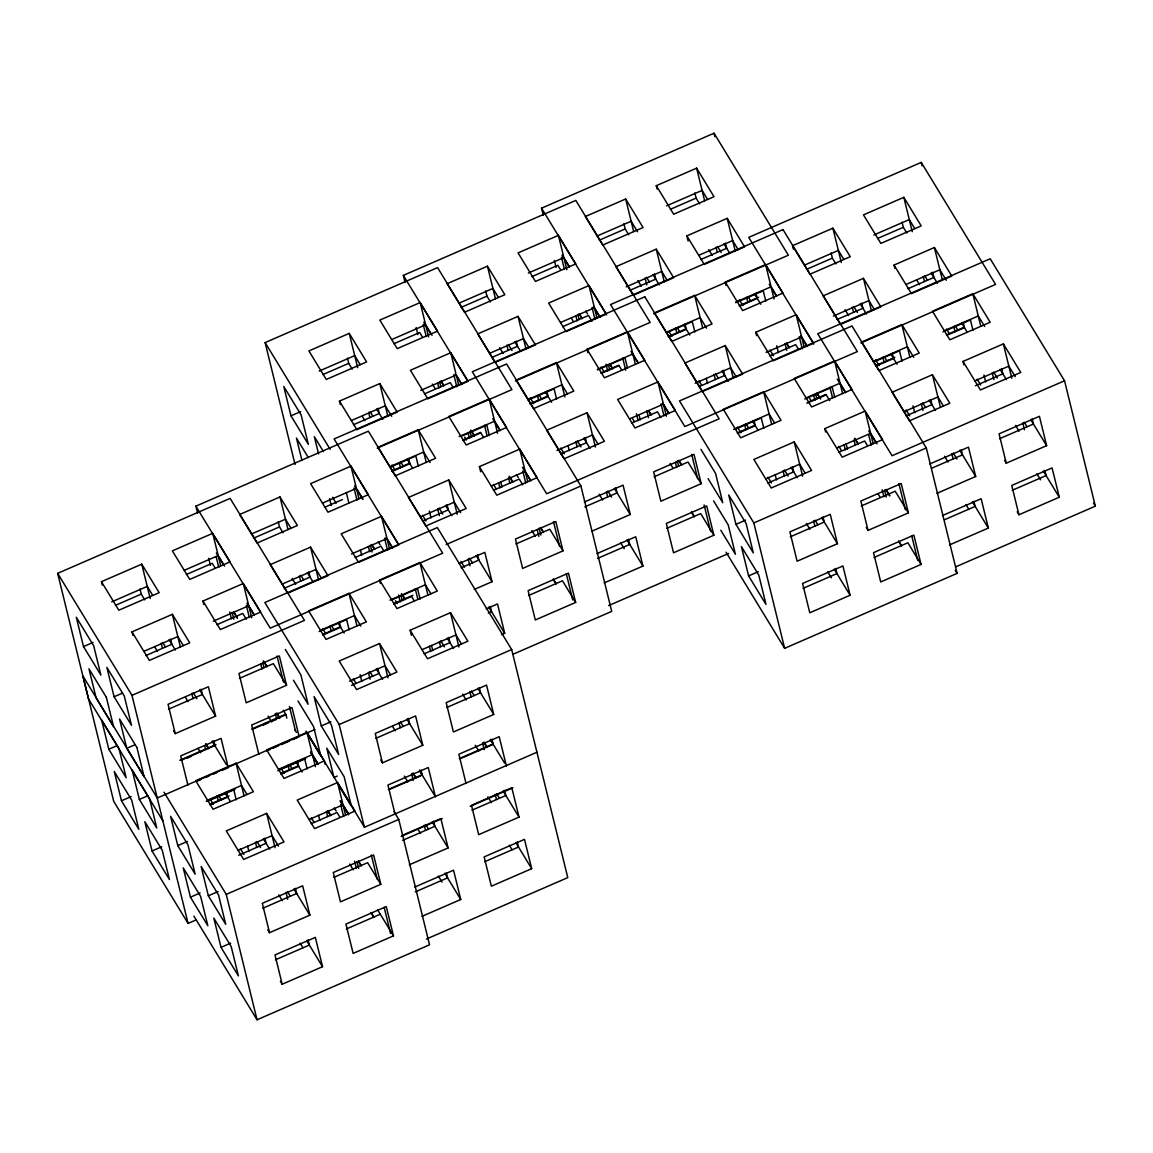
<?xml version="1.0" encoding="UTF-8"?>
<svg xmlns="http://www.w3.org/2000/svg" width="1153" height="1153" viewBox="0 0 1153 1153"><rect width="100%" height="100%" fill="white"/><g stroke="black" fill="none" stroke-linecap="round" stroke-linejoin="round"><path stroke-width="1.5" d="M543.265 215.15L541.55 208.189L714.038 133.215L788.364 255.217L653.665 313.76M405.049 282.355L403.334 275.38L575.823 200.42L650.148 322.422L515.449 380.966M295.053 464.486L265.118 342.585L437.592 267.611L511.932 389.613L377.218 448.157M625.675 198.993L585.335 216.533L602.716 245.07L643.071 227.53L625.675 198.993L633.689 231.594M656.288 185.691L696.628 168.165L714.01 196.702L673.669 214.227L656.288 185.691L657.124 189.121M487.46 266.199L447.119 283.724L464.5 312.261L504.841 294.721L487.46 266.199L495.473 298.786M558.412 235.356L518.057 252.896L535.453 281.433L575.794 263.893L558.412 235.356L566.844 269.687M349.244 333.39L308.903 350.93L326.285 379.452L366.625 361.927L349.244 333.39L357.675 367.706M597.254 235.961L631.152 221.246L637.551 231.753M666.593 205.839L702.091 190.404L707.582 199.411M599.344 240.17L625.171 228.943L623.903 223.768M670.297 209.342L696.109 198.114L694.841 192.94M459.038 303.167L492.922 288.437L498.413 297.445M528.362 273.03L563.875 257.609L569.366 266.617M461.128 307.361L486.955 296.148L485.672 290.96M532.081 276.533L557.893 265.305L560.531 269.643M319.208 371.064L354.706 355.628L360.197 364.651M391.761 339.53L425.644 324.8M322.912 374.566L348.725 363.339L347.457 358.165M393.85 343.738L419.678 332.511L422.315 336.835M656.259 249.178L615.904 266.703L633.3 295.24L673.64 277.714L656.259 249.178L664.258 281.764M686.857 235.875L727.197 218.335L744.579 246.872L704.238 264.412L686.857 235.875L688.11 241.006M518.028 316.369L477.688 333.909L495.069 362.446L535.424 344.906L518.028 316.369L526.042 348.97M588.981 285.54L548.626 303.066L566.022 331.603L606.363 314.077L588.981 285.54L596.98 318.127M290.974 415.815L283.768 386.471L301.149 415.008L308.355 444.352L290.974 415.815L300.63 411.621M339.472 401.1L379.813 383.574L397.194 412.097L356.853 429.637L339.472 401.1L340.308 404.53M450.751 352.732L410.41 370.272L427.792 398.808L468.147 381.268L450.751 352.732L455.795 373.269M626.209 286.852L661.721 271.416L667.212 280.424M698.776 255.317L732.659 240.588L738.151 249.596M860.859 342.945L995.572 284.402L921.233 162.4L748.744 237.359L813.787 344.113M629.913 290.325L655.74 279.098L654.472 273.924M700.865 259.497L726.678 248.27L725.41 243.096M489.607 353.337L523.491 338.607L528.982 347.629M560.545 322.509L594.444 307.779L599.935 316.787M491.697 357.516L517.51 346.304L516.241 341.129M562.635 326.688L588.462 315.475L591.979 321.24M351.391 420.542L385.275 405.813L391.689 416.319M420.715 390.406L456.228 374.984L461.719 383.992M353.481 424.722L379.294 413.495L378.025 408.321M424.419 393.894L450.246 382.666L452.884 386.99M792.529 245.704L832.884 228.179L850.265 256.701L809.925 274.241L792.529 245.704L793.379 249.134M903.822 197.336L863.482 214.876L880.863 243.413L921.204 225.873L903.822 197.336L912.254 231.667M195.866 506.153L368.355 431.193L442.694 553.181L270.206 628.154L195.866 506.153L197.581 513.114M694.654 295.37L654.313 312.91L671.695 341.447L712.05 323.907L694.654 295.37L702.667 327.971M725.266 282.067L765.606 264.541L782.988 293.078L742.647 310.604L725.266 282.067L726.102 285.497M162.789 820.734L88.45 698.747L57.65 573.344L230.139 498.384L304.464 620.386L131.975 695.345L188.069 923.409L196.284 919.835M556.438 362.561L516.097 380.101L533.479 408.638L573.819 391.098L556.438 362.561L564.869 396.891M587.036 349.273L627.391 331.733L644.772 360.269L604.431 377.809L587.036 349.273L587.886 352.688M418.222 429.766L377.881 447.306L395.263 475.829L435.603 458.303L418.222 429.766L426.221 462.367M489.16 398.938L448.82 416.464L466.201 445L506.556 427.46L489.16 398.938L497.592 433.269M804.448 265.147L838.346 250.417L843.837 259.425M873.787 235.01L909.285 219.589L914.776 228.597M280.006 496.957L239.651 514.497L257.047 543.034L297.388 525.494L280.006 496.957L288.005 529.558M350.944 466.129L310.604 483.669L327.985 512.206L368.326 494.666L350.944 466.129L358.958 498.73M806.552 269.341L832.365 258.128L831.097 252.939M877.491 238.512L903.318 227.3L902.035 222.111M666.232 332.338L700.13 317.608L706.53 328.129M735.571 302.216L771.069 286.78L776.56 295.788M666.463 332.813L692.29 321.601L694.841 331.949M735.801 302.691L763.228 290.758L765.779 301.12M101.435 581.688L141.776 564.163L159.172 592.7L118.817 610.225L101.435 581.688L102.271 585.119M212.728 533.32L172.373 550.86L189.769 579.397L230.11 561.857L212.728 533.32L220.727 565.936M668.322 336.546L686.078 328.836M739.275 305.718L758.645 297.301M668.567 337.022L686.309 329.297L685.041 324.108M739.505 306.179L757.262 298.468L755.979 293.294M528.016 399.543L561.9 384.814L567.391 393.822M597.34 369.407L632.853 353.985L638.344 362.993M528.247 400.019L554.074 388.792L556.611 399.154M597.585 369.882L625.012 357.963L627.563 368.311M530.106 403.737L547.862 396.027M601.059 372.909L618.801 365.198M530.337 404.213L548.093 396.502L546.81 391.299M601.289 373.385L619.031 365.674L621.669 369.998M389.8 466.734L423.684 452.005L430.083 462.526M459.125 436.612L494.623 421.176L500.114 430.184M390.031 467.21L415.844 455.983L418.395 466.345M460.969 436.382L486.797 425.154L489.333 435.517M391.89 470.943L409.646 463.218M462.829 440.1L480.585 432.389M392.121 471.418L409.877 463.693L408.594 458.505M463.059 440.576L480.815 432.865L483.453 437.189M251.57 533.94L285.468 519.21L290.96 528.218M322.523 503.097L356.407 488.368M253.674 538.134L279.487 526.921L278.219 521.732M324.613 507.306L342.369 499.595M111.74 601.837L147.238 586.401L152.729 595.409M184.293 570.303L218.191 555.573M863.453 278.349L823.112 295.889L840.494 324.425L880.834 306.885L863.453 278.349L871.466 310.95M894.051 265.046L934.391 247.52L951.787 276.057L911.432 293.583L894.051 265.046L894.887 268.476M115.444 605.339L141.271 594.112L140.003 588.938M186.397 574.497L212.21 563.284L214.847 567.607M725.237 345.554L684.882 363.08L702.278 391.616L742.618 374.076L725.237 345.554L733.236 378.141M755.835 332.251L796.175 314.711L813.557 343.248L773.216 360.788L755.835 332.251L756.671 335.667M587.007 412.745L546.666 430.285L564.048 458.808L604.403 441.282L587.007 412.745L595.438 447.061M657.959 381.917L617.604 399.442L635 427.979L675.341 410.454L657.959 381.917L666.391 416.233M448.791 479.936L408.45 497.476L425.832 526.013L466.172 508.473L448.791 479.936L457.222 514.267M479.389 466.648L519.744 449.108L537.125 477.645L496.77 495.185L479.389 466.648L480.657 471.779M833.417 316.023L868.915 300.602L874.406 309.609M905.97 284.488L939.868 269.759L946.267 280.28M310.575 547.142L270.22 564.667L287.616 593.204L327.956 575.678L310.575 547.142L318.574 579.743M381.513 516.313L341.173 533.839L358.554 562.376L398.909 544.836L381.513 516.313L389.527 548.9M83.506 646.588L76.3 617.244L93.681 645.766L100.902 675.125L83.506 646.588L93.177 642.394M837.121 319.496L862.934 308.283L861.666 303.109M908.06 288.668L933.887 277.455L932.604 272.267M695.187 383.228L730.699 367.793L736.19 376.8M766.14 352.386L801.638 336.964L806.221 344.473M132.004 631.873L172.359 614.333L189.741 642.87L149.386 660.41L132.004 631.873L132.854 635.289M202.957 601.044L243.297 583.504L260.679 612.041L220.338 629.567L202.957 601.044L203.793 604.46M698.891 386.702L724.718 375.474L723.45 370.3M769.844 355.873L795.656 344.646L798.294 348.97M556.971 450.419L592.483 434.984L597.96 444.006M629.538 418.885L663.422 404.155L668.913 413.163M560.675 453.893L586.502 442.68L585.22 437.506M631.613 423.065L657.441 411.837L660.957 417.617M420.369 516.919L454.253 502.189L460.667 512.696M491.308 486.076L525.206 471.361L530.697 480.369M422.459 521.098L448.272 509.871L447.004 504.697M493.398 490.27L519.225 479.043L522.741 484.808M282.154 584.11L316.037 569.38L321.528 578.402M351.478 553.988L386.976 538.552L392.467 547.56M284.229 588.289L310.056 577.076L308.788 571.902M355.182 557.461L380.994 546.234L383.632 550.572M143.923 651.315L177.821 636.586L183.313 645.594M213.262 621.179L248.76 605.743L254.251 614.765M901.862 324.555L861.522 342.081L878.903 370.617L919.244 353.077L901.862 324.555L909.861 357.142M972.801 293.712L932.46 311.252L949.841 339.789L990.196 322.249L972.801 293.712L980.814 326.313M146.013 655.495L171.84 644.268L170.558 639.093M216.966 624.652L242.779 613.439L246.295 619.204M763.646 391.746L723.291 409.286L740.687 437.809L781.028 420.283L763.646 391.746L771.645 424.347M834.585 360.918L794.244 378.443L811.626 406.98L851.966 389.455L834.585 360.918L842.598 393.519M446.197 544.533L580.91 485.989L506.585 363.988L334.096 438.962L398.203 544.173M873.441 361.523L907.325 346.794L913.724 357.3M944.379 330.695L978.263 315.965L984.676 326.472M873.671 361.999L899.484 350.771L902.035 361.134M942.995 331.862L970.437 319.943L972.973 330.291M348.984 593.334L308.629 610.874L326.025 639.411L366.366 621.871L348.984 593.334L356.983 625.935M379.582 580.045L419.923 562.505L437.304 591.042L396.963 608.568L379.582 580.045L380.418 583.461M114.089 696.758L106.869 667.414L124.265 695.951L131.471 725.295L114.089 696.758L122.132 693.27M875.531 365.717L894.887 357.3M946.469 334.889L964.225 327.178M875.761 366.193L893.517 358.482L892.235 353.279M946.699 335.364L964.456 327.654L963.187 322.465M733.596 429.42L769.109 413.985L774.6 423.007M806.163 397.886L840.047 383.156L845.538 392.164M735.441 429.19L761.268 417.962L763.819 428.325M804.78 399.053L832.207 387.134L834.758 397.497M737.3 432.923L755.056 425.212M808.253 402.08L826.009 394.369M737.545 433.398L755.287 425.673L754.019 420.485M806.869 403.262L826.24 394.845L829.756 400.61M584.312 502.002L623.052 485.168L630.259 514.512L591.532 531.346M584.802 506.902L617.071 492.879L615.803 487.676M654.126 476.765L688.024 462.036L701.197 483.683L660.856 501.224L653.65 471.865L693.991 454.34L701.197 483.683M459.009 563.586L484.822 552.359L492.043 581.717L474.287 589.428M461.099 567.78L478.855 560.07L477.573 554.881M515.91 543.971L549.794 529.241L562.981 550.875L522.64 568.415L515.434 539.071L555.775 521.531L562.981 550.875M320.548 630.316L354.447 615.587L360.846 626.093M389.887 600.18L425.385 584.744L430.876 593.766M319.179 631.484L346.606 619.565L349.157 629.927M391.732 599.949L417.559 588.722L420.096 599.084M322.653 634.51L340.394 626.8M393.591 603.682L412.961 595.265M322.883 634.986L340.639 627.275L339.357 622.072M393.822 604.158L411.578 596.432L414.215 600.771M932.431 374.725L892.091 392.265L909.472 420.802L949.813 403.262L932.431 374.725L940.444 407.326M963.029 361.422L1003.369 343.897L1020.765 372.433L980.41 389.959L963.029 361.422L963.865 364.852M168.525 709.196L202.409 694.466L201.141 689.263M239.464 678.368L273.362 663.638L286.549 685.271L246.194 702.811L238.988 673.467L279.329 655.927L286.549 685.271M794.215 441.916L753.86 459.456L771.256 487.993L811.597 470.453L794.215 441.916L802.647 476.247M824.813 428.628L865.154 411.088L882.535 439.624L842.194 457.164L824.813 428.628L825.649 432.044M108.8 749.248L101.594 719.904L118.975 748.441L126.181 777.785L108.8 749.248L116.857 745.746M128.358 747.62L134.8 744.824M904.01 411.693L937.893 396.963L943.385 405.986M974.948 380.865L1008.846 366.135L1015.245 376.656M379.553 643.518L339.213 661.044L356.594 689.58L396.935 672.055L379.553 643.518L387.984 677.834M410.151 630.215L450.492 612.675L467.887 641.212L427.532 658.752L410.151 630.215L411.405 635.346M175.256 733.639L215.597 716.114L208.39 686.756L168.05 704.296L175.256 733.639L173.498 730.757M906.099 415.873L931.912 404.66L930.644 399.486M975.424 385.751L1002.865 373.817L1001.582 368.643M765.779 478.899L799.678 464.169L805.169 473.177M836.732 448.07L870.616 433.341L877.029 443.847M596.995 553.599L635.721 536.765L642.927 566.065L604.186 582.899M767.869 483.078L793.696 471.851L792.428 466.677M838.822 452.25L864.635 441.022L867.272 445.346M597.456 558.456L629.74 544.432L628.471 539.258M666.794 528.319L700.678 513.589L713.866 535.237L673.525 552.777L666.319 523.462L706.674 505.922L713.866 535.237M486.206 608.87L497.505 603.956L504.697 633.271L501.469 634.669M488.296 613.021L491.524 611.623L490.241 606.449M528.564 595.524L562.462 580.795L575.65 602.428L535.309 619.968L528.103 590.653L568.443 573.127L575.65 602.428M349.518 681.192L385.016 665.757L390.507 674.764M422.07 649.658L455.954 634.928L461.445 643.936M351.593 685.372L379.034 673.453L377.766 668.264M424.16 653.837L449.973 642.61L448.704 637.436M179.839 760.259L215.986 744.55M252.132 728.84L284.978 714.557M181.136 760.259L215.02 745.53L212.282 741.033M252.075 729.431L285.973 714.701L283.22 710.205M187.636 757.939L190.865 756.541M263.432 725.006L268.274 722.902M271.503 721.504L276.345 719.4M1064.55 380.778L892.062 455.738L817.722 333.736L990.211 258.776L1064.55 380.778L1095.35 506.167L955.722 566.844M735.945 524.356L728.725 494.997L746.121 523.534L753.327 552.892L735.945 524.356L745.602 520.147M753.831 522.929L926.32 447.969L851.995 325.968L679.506 400.941L753.831 522.929L784.645 648.317L957.134 573.358L926.32 447.969M121.469 800.802L114.262 771.501L131.644 800.038L138.85 829.338L121.469 800.802L131.125 796.608M139.369 799.433L132.163 770.074L149.544 798.611L156.75 827.969L139.369 799.433L147.425 795.93M321.283 725.943L314.077 696.599L331.459 725.122L338.665 754.48L321.283 725.943L330.94 721.749M236.048 763.2L195.707 780.74L213.089 809.262L253.429 791.736L236.048 763.2L244.061 795.801M306.986 732.371L266.646 749.897L284.027 778.434L324.382 760.908L306.986 732.371L315.432 766.702M314.971 729.474L157.269 798.006L82.944 676.018L113.743 801.407L188.069 923.409M197.595 780.985L200.824 779.587M205.666 777.482L208.895 776.084M213.737 773.98L216.966 772.568M221.808 770.463L228.265 767.667L221.059 738.352L180.718 755.892L187.925 785.193M266.934 750.862L270.162 749.45M273.391 748.052L278.233 745.948M281.462 744.55L289.518 741.033M292.747 739.635L297.589 737.531M929.736 463.982L968.462 447.148L975.683 476.492L936.942 493.325M608.654 605.584L728.581 553.469M339.184 724.531L511.673 649.557L437.333 527.57L264.844 602.529L339.184 724.531L364.42 827.277L536.952 752.232M931.826 468.176L962.496 454.858L961.213 449.656M999.55 438.745L1033.434 424.016L1032.166 418.842M513.143 654.212L611.71 611.378L580.91 485.989M790.381 536.779L824.265 522.05L822.997 516.861M861.32 505.951L895.218 491.221L908.405 512.869L868.05 530.394L866.292 527.512M207.626 800.168L241.51 785.438L247.001 794.46M278.565 769.339L312.463 754.61L317.954 763.617M206.243 801.349L233.684 789.43L236.221 799.778M278.795 769.815L304.623 758.588L307.174 768.95M207.136 801.465L235.068 789.329M277.772 770.766L305.704 758.631M209.716 804.376L229.087 795.959M280.655 773.548L298.411 765.823M209.947 804.852L227.703 797.127L226.42 791.938M280.9 774.009L298.641 766.298L297.373 761.124M1006.281 463.203L1046.621 445.663L1039.415 416.319L999.06 433.845L1006.281 463.203L1004.522 460.306M748.6 575.909L741.408 546.594L758.789 575.131L765.996 604.431L748.6 575.909L758.27 571.701M375.719 738.367L409.618 723.652L408.335 718.449M446.672 707.538L480.556 692.809L479.288 687.635M837.453 543.697L797.112 561.223L789.906 531.879L830.246 514.339L837.453 543.697L821.527 517.524M152.037 850.986L144.831 821.671L162.227 850.208L169.419 879.523L152.037 850.986L161.694 846.778M337.166 776.099L333.952 777.497L326.746 748.182L344.127 776.718L351.334 806.033L337.613 783.507M177.778 845.625L170.572 816.281L187.953 844.818L195.16 874.161L177.778 845.625L187.449 841.431M942.405 515.578L981.145 498.745L988.337 528.045L949.611 544.879M266.617 813.384L226.276 830.909L243.658 859.446L284.013 841.906L266.617 813.384L275.048 847.7M337.57 782.541L297.215 800.081L314.61 828.618L354.951 811.078L337.57 782.541L345.569 815.142M382.45 762.825L422.791 745.285L415.584 715.941L375.244 733.467L382.45 762.825L380.692 759.942M493.743 714.456L453.403 731.982L446.182 702.638L486.537 685.098L493.743 714.456L477.818 688.312M944.494 519.729L975.15 506.412L973.881 501.238M1012.204 490.299L1046.102 475.569L1044.834 470.41M803.05 588.333L836.934 573.603L835.666 568.429M873.988 557.504L907.887 542.775L921.06 564.408L880.719 581.948L873.527 552.647L913.868 535.107L921.06 564.408M238.195 850.352L272.079 835.622L278.493 846.129M309.134 819.524L343.032 804.794L348.523 813.802M1018.935 514.757L1059.29 497.217L1052.084 467.916L1011.743 485.442L1018.935 514.757L1017.177 511.86M388.33 789.445L422.229 774.715L419.476 770.204M459.283 758.616L493.167 743.887L490.429 739.376M390.002 789.228L420.658 775.897M460.941 758.386L493.225 744.362L491.956 739.188M238.671 855.238L266.098 843.304L264.83 838.13M311.224 823.703L337.051 812.476L339.688 816.8M850.121 595.251L809.781 612.776L802.574 583.476L842.915 565.936L850.121 595.251L834.195 569.106M190.447 897.178L183.241 867.878L200.622 896.4L207.828 925.715L190.447 897.178L200.103 892.984M208.347 895.809L201.141 866.451L218.522 894.987L225.743 924.346L208.347 895.809L218.018 891.6M398.736 819.423L429.536 944.811L257.047 1019.785L226.247 894.382L398.736 819.423L394.095 811.798M402.152 835.435L440.878 818.601L448.085 847.945L409.358 864.779M401.201 836.357L442.262 818.5M470.193 806.365L512.898 787.802M402.628 840.335L434.897 826.312L433.629 821.109M471.952 810.199L505.85 795.484L504.567 790.295M262.798 908.233L296.681 893.503L295.399 888.314M333.736 877.404L367.62 862.675L380.807 884.322L340.466 901.848L333.26 872.504L373.601 854.964L380.807 884.322M519.037 817.117L478.682 834.657L471.476 805.298L511.817 787.773L519.037 817.117L503.097 790.972M221.016 947.362L213.809 918.047L231.205 946.584L238.397 975.885L221.016 947.362L230.672 943.154M269.528 932.676L309.869 915.151L302.662 885.792L262.308 903.332L269.528 932.676L267.77 929.794M414.821 887.032L453.547 870.198L460.753 899.499L422.012 916.332M415.282 891.889L447.566 877.865L446.297 872.691M484.62 861.752L518.504 847.023L517.236 841.863M275.452 959.786L309.35 945.056L308.067 939.882M346.404 928.958L380.288 914.228M531.692 868.67L491.351 886.21L484.145 856.895L524.5 839.37L531.692 868.67L515.766 842.526M282.182 984.23L322.537 966.704L315.331 937.389L274.99 954.929L282.182 984.23L280.424 981.347M393.476 935.861L353.135 953.401L345.929 924.101L386.269 906.561L393.476 935.861L377.55 909.717M426.48 939.018L567.766 877.62L511.673 649.557M1093.491 503.112L1095.35 506.167M1000.112 369.335L1006.382 379.596M1030.696 419.519L1046.621 445.663M993.684 372.059L997.345 378.069M1024.253 422.243L1027.006 426.74M903.318 227.3L906.835 233.065M931.134 272.958L937.403 283.22M961.717 323.143L967.093 331.978M924.706 275.682L927.459 280.193M955.275 325.867L958.028 330.363M1015.534 425.399L1019.05 431.164M1043.35 471.073L1059.29 497.217M1036.922 473.797L1040.582 479.792M916.851 280.294L919.489 284.618M946.555 329.023L949.193 333.347M977.124 379.193L980.641 384.972M929.174 400.149L935.429 410.425M959.743 450.333L975.683 476.492M922.731 402.873L925.484 407.384M953.315 453.043L956.976 459.053M832.365 258.128L835.882 263.893M860.196 303.772L866.451 314.048M890.765 353.957L897.034 364.247M853.753 306.496L857.414 312.506M884.337 356.681L887.075 361.177M944.581 456.228L948.097 462.007M972.411 501.901L988.337 528.045M965.983 504.625L968.722 509.122M845.034 309.681L848.55 315.446M875.603 359.851L879.119 365.631M906.172 410.036L909.688 415.801M955.275 570.317L957.134 573.358M837.294 379.121L845.524 392.64M868.785 430.804L876.107 442.824M769.224 284.258L776.545 296.263M800.715 335.927L807.129 346.448M855.468 439.264L858.207 443.761M886.037 489.434L889.698 495.444M854.546 438.226L858.207 444.236M886.037 489.91L889.698 495.92M786.49 342.888L789.228 347.384M817.059 393.058L820.72 399.068M786.476 343.363L789.228 347.86M817.059 393.533L819.797 398.044M878.182 494.032L879.941 496.929M696.109 198.114L699.626 203.879M723.94 243.787L729.316 252.593M754.509 293.957L760.778 304.248M898.706 540.988L901.444 545.499M898.706 541.478L901.487 546.046M717.512 246.511L721.173 252.507M748.081 296.681L750.834 301.192M809.204 397.67L810.963 400.552M838.894 446.398L841.531 450.722M708.778 249.668L712.295 255.433M739.347 299.838L742.863 305.617M769.916 350.022L773.432 355.787M790.944 467.354L797.213 477.63M784.516 470.064L788.176 476.074M815.085 520.248L817.837 524.745M721.965 370.978L728.235 381.254M752.549 421.148L757.925 430.011M715.537 373.687L718.29 378.198M746.106 423.872L748.859 428.383M806.365 523.433L809.882 529.198M625.171 228.943L628.688 234.722M652.987 274.601L659.257 284.877M683.556 324.771L689.825 335.076M827.753 571.816L831.414 577.826M646.559 277.325L649.312 281.822M677.128 327.495L679.881 332.006M737.387 427.057L740.903 432.822M767.956 477.227L771.472 483.006M637.84 280.496L641.356 286.275M669.288 332.122L671.925 336.445M698.977 380.85L701.615 385.188M700.909 449.324L715.552 473.364L722.758 502.708L708.115 478.682M631.008 351.449L638.33 363.469M662.499 403.132L668.899 413.639M541.55 208.189L606.593 314.928M713.577 500.921L728.22 524.946L735.427 554.262L720.784 530.236M562.03 255.072L569.351 267.092M593.521 306.756L599.92 317.262M649.182 411.578L651.013 414.59M678.843 460.263L681.582 464.76M648.26 410.554L651.013 415.066M678.829 460.739L681.582 465.236M585.724 310.979L587.554 313.991M726.102 552.258L784.645 648.317M579.296 313.702L582.034 318.214M609.865 363.887L611.695 366.885M579.282 314.178L582.02 318.689M609.851 364.362L612.603 368.859M670.109 463.42L672.747 467.743M691.512 511.802L694.25 516.313M691.512 512.307L694.293 516.875M571.441 318.3L573.2 321.197M601.131 367.043L603.768 371.367M632.579 418.669L634.337 421.551M583.749 438.169L590.019 448.445M614.318 488.353L630.259 514.512M577.322 440.893L580.982 446.903M607.89 491.063L611.551 497.073M486.955 296.148L490.472 301.913M514.771 341.792L520.147 350.627M545.34 391.977L551.61 402.267M508.343 344.516L512.004 350.526M538.912 394.686L541.651 399.197M599.171 494.248L602.688 500.027M626.987 539.921L642.927 566.065M620.559 542.645L624.22 548.655M499.609 347.702L503.126 353.467M530.193 397.871L533.709 403.651M560.762 448.056L564.278 453.821M492.792 418.654L500.114 430.66M522.453 467.325L530.683 480.844M403.334 275.38L467.441 380.605M426.567 326.299L432.058 335.321M423.814 322.278L431.136 334.284M455.305 373.947L461.704 384.468M516.486 474.56L518.317 477.558M510.044 477.27L512.797 481.781M540.627 527.454L543.366 531.965M509.122 476.247L512.782 482.257M540.613 527.93L543.351 532.441M441.066 380.908L442.896 383.906M471.635 431.078L474.387 435.589M441.066 381.384L443.804 385.88M470.712 430.055L474.373 436.065M531.893 530.611L535.41 536.39M553.281 579.008L556.034 583.519M553.281 579.498L556.077 584.067M432.332 384.064L434.969 388.388M464.673 437.131L466.432 440.014M493.484 484.419L496.121 488.742M445.534 505.374L451.789 515.65M476.103 555.544L492.043 581.717M439.106 508.084L442.766 514.094M469.675 558.268L472.413 562.765M348.725 363.339L352.241 369.119M376.555 408.998L382.81 419.274M407.124 459.168L412.515 468.032M370.127 411.707L372.866 416.219M400.696 461.892L403.435 466.403M460.941 561.453L464.457 567.218M488.771 607.112L504.697 633.271M362.273 416.334L364.91 420.672M391.962 465.077L394.6 469.401M422.531 515.247L426.048 521.026M357.329 489.881L362.82 498.889M354.576 485.845L362.806 499.364M386.053 537.529L392.467 548.035M447.234 638.128L453.489 648.39M265.118 342.585L330.147 449.324M440.806 640.852L444.467 646.862M471.375 691.022L474.128 695.533M323.489 451.659L314.337 436.641L318.574 453.907M378.256 541.751L380.086 544.764M371.828 544.475L374.581 548.987M403.319 596.159L405.15 599.156M371.814 544.951L374.566 549.462M401.475 593.622L405.135 599.632M462.656 694.192L466.158 699.957M490.472 739.866L504.654 763.127M484.001 742.1L486.739 746.596M484.044 742.575L486.782 747.086M308.327 457.582L296.436 438.068L301.942 460.479M332.496 497.246L336.157 503.256M395.421 600.699L397.18 603.581M475.267 745.285L478.783 751.05M496.669 793.696L499.408 798.193M487.935 796.853L491.452 802.618M509.338 845.25L512.076 849.747M376.296 668.942L382.551 679.218M406.865 719.112L422.791 745.285M369.854 671.666L372.606 676.162M400.437 721.836L403.175 726.347M279.487 526.921L283.004 532.686M307.303 572.565L312.694 581.4M337.887 622.75L344.142 633.04M300.875 575.289L303.628 579.786M331.444 625.459L334.197 629.97M392.582 726.462L395.22 730.786M419.533 770.694L434.58 795.397M413.048 772.928L415.801 777.439M413.105 773.418L415.844 777.915M292.156 578.475L295.672 584.24M322.725 628.644L325.362 632.968M353.294 678.829L355.931 683.152M404.328 776.113L407.845 781.878M432.144 821.786L448.085 847.945M425.716 824.496L428.469 829.007M417.876 829.122L420.514 833.46M444.813 873.354L460.753 899.499M438.385 876.078L442.046 882.088M285.324 649.413L300.89 674.952L308.096 704.296L293.453 680.27M219.099 557.072L224.59 566.08M216.346 553.036L223.668 565.056M246.929 603.221L254.237 615.241M298.007 701.01L313.558 726.549L320.765 755.849L307.029 733.322M233.612 611.666L237.273 617.677M264.181 661.851L266.919 666.348M233.598 612.142L237.259 618.152M263.259 660.828L266.919 666.823M305.934 731.117L364.463 827.191M310.618 752.087L317.94 764.093M340.279 800.759L348.509 814.277M310.517 752.318L317.954 764.525M340.25 801.119L348.61 814.84M294.808 729.618L296.566 732.501M276.792 712.914L279.545 717.425M277.758 714.903L279.588 717.901M276.85 713.894L279.631 718.463M334.312 807.994L336.143 810.991M327.884 810.718L330.623 815.214M358.453 860.887L361.192 865.399M327.87 811.193L330.608 815.69M358.439 861.363L361.192 865.874M268.072 716.099L271.589 721.864M295.903 761.787L302.158 772.063M289.475 764.511L292.213 769.022M349.719 864.044L353.236 869.823M371.107 912.441L373.86 916.952M371.107 912.931L373.903 917.5M281.62 769.123L284.258 773.447M311.31 817.852L313.947 822.175M141.271 594.112L144.788 599.877M169.087 639.756L175.357 650.033M199.656 689.941L215.597 716.114M162.659 642.48L165.398 646.992M193.228 692.665L196.889 698.675M154.819 647.107L157.457 651.431M185.388 697.291L188.025 701.615M212.325 741.509L226.507 764.77M205.854 743.757L208.592 748.254M205.897 744.233L208.65 748.744M263.36 838.808L269.615 849.084M293.929 888.977L309.869 915.151M256.932 841.517L260.592 847.527M287.501 891.701L290.239 896.212M197.999 748.369L200.636 752.707M224.95 792.601L230.341 801.465M218.522 795.325L221.261 799.836M278.767 894.887L282.283 900.652M306.597 940.56L322.537 966.704M300.169 943.269L302.908 947.78M210.668 799.951L213.305 804.275M240.372 848.68L243.888 854.459M57.65 573.344L131.975 695.345M164 792.212L226.247 894.382M193.877 916.087L257.047 1019.785M1003.369 343.897L1011.801 378.213M1022.783 422.906L1024.484 429.795M992.214 372.722L993.915 379.625M983.956 374.984L985.642 381.874M921.233 162.4L922.097 165.888M934.391 247.52L942.405 280.107M953.805 326.53L955.073 331.704M923.236 276.345L924.504 281.519M951.83 453.72L953.113 458.894M921.276 403.564L922.962 410.454M913.003 405.813L914.704 412.716M882.852 357.344L884.135 362.518M908.405 512.869L901.185 483.511L860.844 501.051L868.05 530.394M898.908 483.597L905.321 509.727M911.735 535.842L917.73 560.228M832.884 228.179L841.315 262.495M852.283 307.188L853.566 312.362M865.572 412.803L873.167 443.689M884.567 490.097L886.253 497.001M868.641 434.71L871.192 445.072M882.16 489.737L883.861 496.64M853.998 439.927L855.267 445.101M846.158 443.905L847.426 449.079M829.929 387.221L832.495 397.67M844.039 444.698L845.322 449.915M796.175 314.711L804.189 347.312M815.589 393.721L816.857 398.895M799.245 336.604L802.214 348.696M813.614 395.09L814.883 400.264M765.606 264.541L774.038 298.872M785.02 343.551L786.706 350.44M776.762 345.799L778.448 352.703M813.614 520.911L814.883 526.085M714.038 133.215L714.889 136.703M727.197 218.335L735.21 250.936M746.611 297.344L747.879 302.518M783.046 470.755L784.314 475.93M775.22 474.733L776.488 479.907M696.628 168.165L704.642 200.766M716.042 247.174L717.31 252.348M744.636 424.535L745.905 429.723M714.067 374.379L715.336 379.553M706.241 378.357L707.51 383.531M675.658 328.173L676.926 333.347M691.699 454.426L697.695 478.798M704.108 504.928L710.522 531.057M645.089 278.003L646.79 284.906M677.373 460.926L678.641 466.1M661.029 403.809L663.998 415.887M675.399 462.281L676.667 467.455M627.391 331.733L635.389 364.334M646.79 410.742L648.49 417.645M638.964 414.72L640.232 419.894M622.721 358.05L625.719 370.243M636.413 413.783L638.128 420.744M608.38 364.55L609.663 369.724M592.051 307.433L595.02 319.511M605.988 364.189L607.689 371.079M577.812 314.365L579.08 319.54M561.468 257.249L564.437 269.341M575.837 315.735L577.105 320.909M554.391 260.434L556.092 267.395M606.42 491.74L607.689 496.914M575.851 441.585L577.12 446.744M568.011 445.562L569.279 450.737M537.442 395.364L538.71 400.538M553.483 521.617L559.479 546.003M566.325 573.863L572.738 599.992M506.873 345.208L508.142 350.382M519.744 449.108L527.743 481.709M539.143 528.117L540.843 535.021M522.799 471L525.768 483.093M537.168 529.486L538.869 536.376M508.574 477.947L509.842 483.121M500.733 481.925L502.016 487.099M484.505 425.241L487.07 435.69M498.629 482.718L499.912 487.935M456.228 374.984L458.764 385.333M470.165 431.741L471.433 436.915M453.821 374.624L456.79 386.716M468.19 433.11L469.458 438.284M420.6 304.262L428.613 336.892M439.596 381.571L440.864 386.745M423.252 324.454L426.221 336.532M437.621 382.926L438.889 388.1M416.161 327.625L417.876 334.601M468.204 558.931L469.891 565.835M506.412 766.01L499.206 736.695L458.865 754.235L466.057 783.536M437.636 508.776L439.322 515.665M429.377 511.038L431.063 517.928M450.492 612.675L458.923 647.006M469.905 691.699L471.173 696.859M482.516 742.763L484.217 749.666M495.199 794.359L496.467 799.533M379.813 383.574L387.826 416.161M399.212 462.555L400.495 467.743M419.923 562.505L427.936 595.107M439.336 641.515L440.605 646.689M431.496 645.493L432.764 650.667M415.267 588.823L417.833 599.272M429.377 646.285L430.66 651.517M368.657 412.399L369.926 417.573M400.927 595.323L402.195 600.497M384.583 538.206L387.552 550.284M398.534 594.962L400.221 601.852M435.459 796.838L428.267 767.538L387.912 785.063L395.119 814.378M370.358 545.138L372.044 552.042M354.014 488.022L356.983 500.114M368.383 546.508L369.652 551.682M421.004 770.031L422.272 775.191M346.289 492.446L348.855 502.895M360.399 549.909L361.682 555.141M398.952 722.513L400.235 727.687M411.578 773.605L413.278 780.495M424.246 825.173L425.515 830.347M329.542 498.586L331.242 505.475M368.383 672.343L370.084 679.247M360.125 674.606L361.826 681.495M329.974 626.137L331.242 631.311M371.309 855.05L377.305 879.436M384.151 907.296L390.564 933.426M299.405 575.967L300.674 581.141M356.969 861.55L358.669 868.454M340.639 804.434L343.608 816.526M354.576 861.19L356.277 868.094M324.382 760.908L325.218 764.324M326.4 811.381L327.668 816.555M299.203 736.825L292.012 707.524L251.657 725.05L258.863 754.365M318.574 815.358L319.842 820.532M277.051 656.014L283.465 682.144M289.446 706.515L295.442 730.901M285.973 714.701L286.809 718.132M243.297 583.504L251.729 617.821M262.711 662.514L263.979 667.688M275.322 713.592L276.59 718.766M287.991 765.174L289.259 770.348M246.367 605.397L249.336 617.475M260.737 663.883L262.005 669.057M232.128 612.344L233.828 619.233M216.216 556.942L218.767 567.305M229.735 611.984L231.436 618.873M208.707 558.398L210.422 565.359M286.03 892.364L287.717 899.268M255.462 842.209L256.73 847.383M247.621 846.187L248.889 851.361M213.809 740.846L215.078 746.02M204.802 746.15L205.652 749.594M217.052 796.002L218.321 801.176M172.359 614.333L180.358 646.934M191.758 693.328L193.027 698.502M141.776 564.163L150.207 598.479M161.189 643.172L162.458 648.346M420.182 302.562L379.841 320.087L397.223 348.624L437.578 331.098L420.182 302.562M783.017 229.591L610.528 304.565L684.853 426.552L857.342 351.593L783.017 229.591M644.801 296.797L472.312 371.756L546.637 493.758L719.126 418.784L644.801 296.797M106.364 697.363L88.968 668.826L96.175 698.141L113.556 726.678L106.364 697.363M136.933 747.548L119.552 719.011L126.744 748.311L144.139 776.848L136.933 747.548"/></g></svg>
